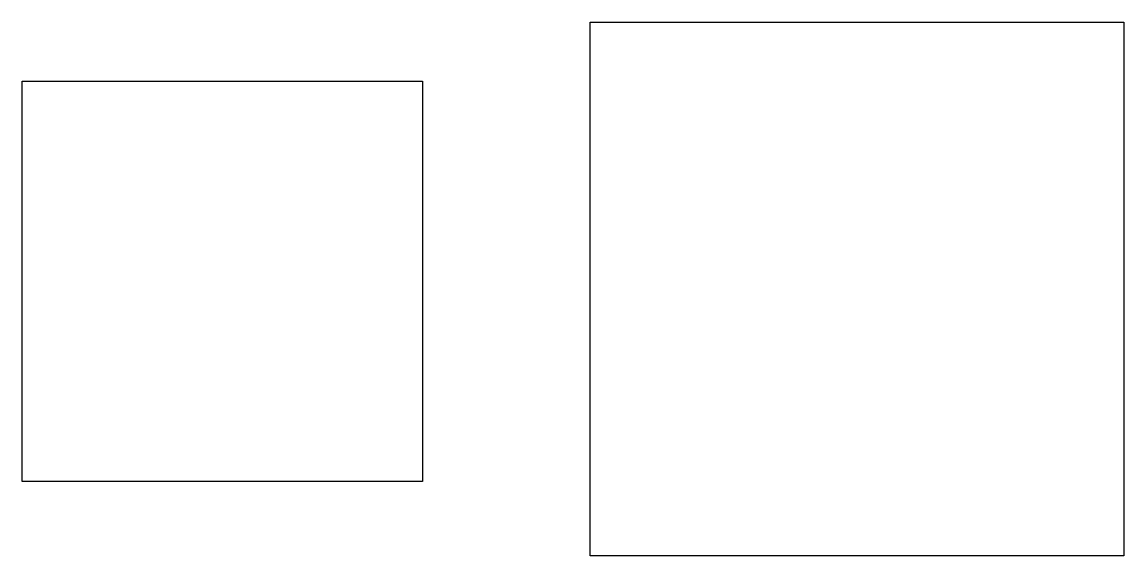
# Model space of a CAD drawing. Header units: inches. Extents: x 81 to 205, y 15 to 75.
import ezdxf

# ---------------------------------------------------------------- set-up
doc = ezdxf.new("R2010")
doc.units = ezdxf.units.IN
doc.header["$MEASUREMENT"] = 0

msp = doc.modelspace()

# ---------------------------------------------------------------- linework, layer by layer
for points in [[(144.87, 75.49), (204.87, 75.49), (204.87, 15.49), (144.87, 15.49)], [(81.01, 68.85), (126.01, 68.85), (126.01, 23.85), (81.01, 23.85)]]:
    msp.add_lwpolyline(points, close=True)

doc.saveas('drawing.dxf')
